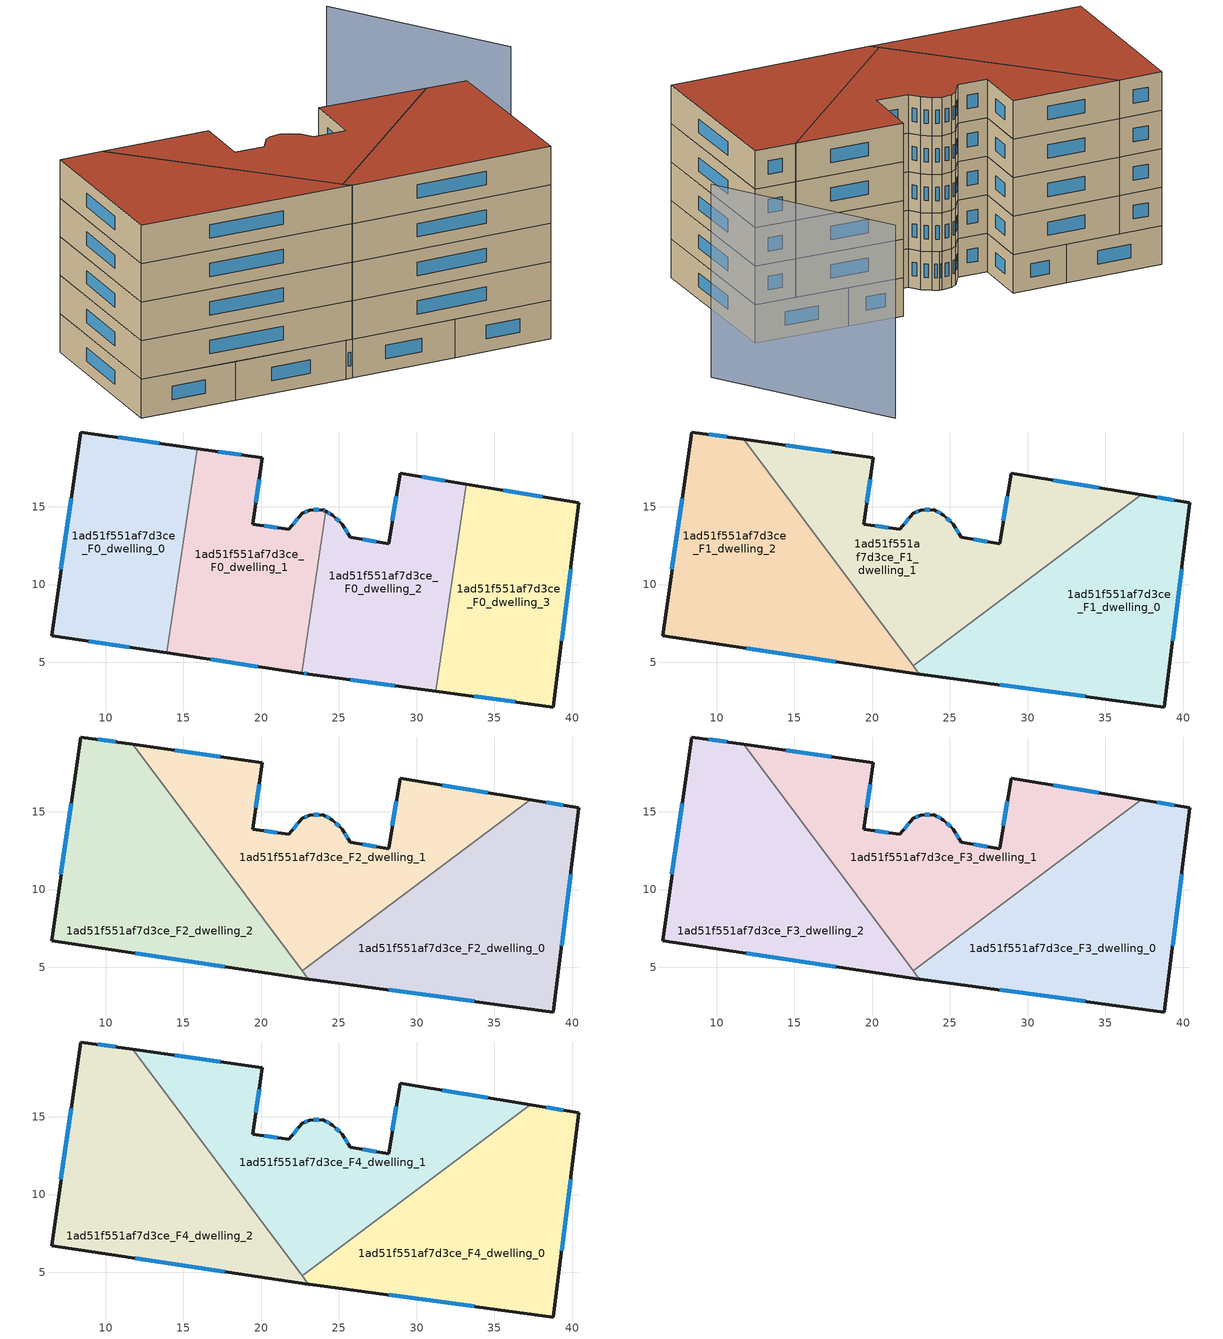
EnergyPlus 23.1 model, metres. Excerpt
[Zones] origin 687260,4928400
1ad51f551af7d3ce_F0_dwelling_0
 floor ground (EU_floor_Construction): 15.89,18.75 13.93,5.61 6.53,6.71 8.4,19.81 z0
 wall outside (EU_wall_Construction): 15.89,18.75 8.4,19.81 6.53,6.71 13.93,5.61 z0:3
 wall to 1ad51f551af7d3ce_F0_dwelling_1 (EU_wall_Construction): 13.93,5.61 15.89,18.75 z0:3
 window (EU_Window_Construction): 8.94,6.35 11.52,5.96 / 7.79,15.55 7.14,10.97 / 13.45,19.09 10.83,19.46 z0.98:2.02
1ad51f551af7d3ce_F0_dwelling_1
 floor ground (EU_floor_Construction): 23.97,14.81 24.15,14.71 22.61,4.31 13.93,5.61 15.89,18.75 20.09,18.15 19.47,13.88 21.78,13.55 22.66,14.59 23.13,14.79 z0
 wall outside (EU_wall_Construction): 24.15,14.71 23.97,14.81 23.13,14.79 22.66,14.59 21.78,13.55 19.47,13.88 20.09,18.15 15.89,18.75 / 13.93,5.61 22.61,4.31 z0:3
 wall to 1ad51f551af7d3ce_F0_dwelling_2 (EU_wall_Construction): 22.61,4.31 24.15,14.71 z0:3
 window (EU_Window_Construction): 21.03,13.66 20.22,13.77 / 22.37,14.25 22.06,13.89 / 22.98,14.72 22.81,14.65 / 23.69,14.8 23.4,14.8 / 24.09,14.74 24.03,14.78 / 16.75,5.18 19.79,4.73 / 18.72,18.34 17.25,18.55 / 19.67,15.27 19.89,16.76 z0.98:2.02
1ad51f551af7d3ce_F0_dwelling_2
 floor ground (EU_floor_Construction): 33.21,16.45 31.23,3.15 23.1,4.24 22.61,4.31 24.15,14.71 24.61,14.47 25.22,13.88 25.73,13.04 28.2,12.63 28.94,17.15 z0
 wall outside (EU_wall_Construction): 33.21,16.45 28.94,17.15 28.2,12.63 25.73,13.04 25.22,13.88 24.61,14.47 24.15,14.71 / 22.61,4.31 23.1,4.24 31.23,3.15 z0:3
 wall to 1ad51f551af7d3ce_F0_dwelling_3 (EU_wall_Construction): 31.23,3.15 33.21,16.45 z0:3
 window (EU_Window_Construction): 25.56,13.31 25.38,13.61 / 27.39,12.76 26.53,12.91 / 28.7,15.68 28.44,14.1 / 31.82,16.68 30.33,16.92 / 25.74,3.88 28.59,3.5 / 22.77,4.29 22.94,4.26 / 24.46,14.55 24.3,14.63 / 25.02,14.07 24.81,14.28 z0.98:2.02
1ad51f551af7d3ce_F0_dwelling_3
 floor ground (EU_floor_Construction): 40.44,15.26 38.8,2.13 31.23,3.15 33.21,16.45 z0
 wall outside (EU_wall_Construction): 31.23,3.15 38.8,2.13 40.44,15.26 33.21,16.45 z0:3
 window (EU_Window_Construction): 38.09,15.64 35.56,16.06 / 39.33,6.4 39.9,10.99 / 33.69,2.82 36.34,2.46 z0.98:2.02
1ad51f551af7d3ce_F1_dwelling_0
 floor to 1ad51f551af7d3ce_F0_dwelling_3 (EU_floor_Construction): 40.44,15.26 38.8,2.13 31.23,3.15 32.58,12.23 37.31,15.77 z3
 floor to 1ad51f551af7d3ce_F0_dwelling_2 (EU_floor_Construction): 32.58,12.23 31.23,3.15 23.1,4.24 23.05,4.25 22.67,4.75 22.68,4.82 z3
 wall outside (EU_wall_Construction): 23.05,4.25 23.1,4.24 38.8,2.13 40.44,15.26 37.31,15.77 z3:6
 wall to 1ad51f551af7d3ce_F1_dwelling_1 (EU_wall_Construction): 37.31,15.77 22.64,4.79 z3:6
 wall to 1ad51f551af7d3ce_F1_dwelling_2 (EU_wall_Construction): 22.64,4.79 23.05,4.25 z3:6
 window (EU_Window_Construction): 28.2,3.55 33.69,2.82 / 39.42,15.43 38.32,15.61 / 39.33,6.4 39.9,10.99 z3.98:5.02
1ad51f551af7d3ce_F1_dwelling_1
 floor to 1ad51f551af7d3ce_F0_dwelling_1 (EU_floor_Construction): 23.97,14.81 24.15,14.71 22.68,4.82 22.64,4.79 15.27,14.62 15.89,18.75 20.09,18.15 19.47,13.88 21.78,13.55 22.66,14.59 23.13,14.79 z3
 floor to 1ad51f551af7d3ce_F0_dwelling_2 (EU_floor_Construction): 33.21,16.45 32.58,12.23 22.68,4.82 24.15,14.71 24.61,14.47 25.22,13.88 25.73,13.04 28.2,12.63 28.94,17.15 z3
 floor to 1ad51f551af7d3ce_F0_dwelling_0 (EU_floor_Construction): 15.89,18.75 15.27,14.62 11.74,19.33 z3
 floor to 1ad51f551af7d3ce_F0_dwelling_3 (EU_floor_Construction): 37.31,15.77 32.58,12.23 33.21,16.45 z3
 wall outside (EU_wall_Construction): 37.31,15.77 28.94,17.15 28.2,12.63 25.73,13.04 25.22,13.88 24.61,14.47 23.97,14.81 23.13,14.79 22.66,14.59 21.78,13.55 19.47,13.88 20.09,18.15 11.74,19.33 z3:6
 wall to 1ad51f551af7d3ce_F1_dwelling_2 (EU_wall_Construction): 11.74,19.33 22.64,4.79 z3:6
 window (EU_Window_Construction): 21.03,13.66 20.22,13.77 / 22.37,14.25 22.06,13.89 / 22.98,14.72 22.81,14.65 / 23.69,14.8 23.4,14.8 / 24.4,14.58 24.18,14.7 / 25.02,14.07 24.81,14.28 / 25.56,13.31 25.38,13.61 / 27.39,12.76 26.53,12.91 / 28.7,15.68 28.44,14.1 / 34.58,16.22 31.66,16.7 / 17.37,18.53 14.46,18.95 / 19.67,15.27 19.89,16.76 z3.98:5.02
1ad51f551af7d3ce_F1_dwelling_2
 floor to 1ad51f551af7d3ce_F0_dwelling_0 (EU_floor_Construction): 11.74,19.33 15.27,14.62 13.93,5.61 6.53,6.71 8.4,19.81 z3
 floor to 1ad51f551af7d3ce_F0_dwelling_1 (EU_floor_Construction): 15.27,14.62 22.67,4.75 22.61,4.31 13.93,5.61 z3
 floor to 1ad51f551af7d3ce_F0_dwelling_2 (EU_floor_Construction): 22.67,4.75 23.05,4.25 22.61,4.31 z3
 wall outside (EU_wall_Construction): 11.74,19.33 8.4,19.81 6.53,6.71 23.05,4.25 z3:6
 window (EU_Window_Construction): 11.9,5.91 17.67,5.05 / 7.79,15.55 7.14,10.97 / 10.65,19.49 9.49,19.65 z3.98:5.02
1ad51f551af7d3ce_F2_dwelling_0
 floor to 1ad51f551af7d3ce_F1_dwelling_0 (EU_floor_Construction): 40.44,15.26 38.8,2.13 23.1,4.24 23.05,4.25 22.64,4.79 37.31,15.77 z6
 wall outside (EU_wall_Construction): 23.05,4.25 23.1,4.24 38.8,2.13 40.44,15.26 37.31,15.77 z6:9
 wall to 1ad51f551af7d3ce_F2_dwelling_1 (EU_wall_Construction): 37.31,15.77 22.64,4.79 z6:9
 wall to 1ad51f551af7d3ce_F2_dwelling_2 (EU_wall_Construction): 22.64,4.79 23.05,4.25 z6:9
 window (EU_Window_Construction): 28.2,3.55 33.69,2.82 / 39.42,15.43 38.32,15.61 / 39.33,6.4 39.9,10.99 z6.98:8.02
1ad51f551af7d3ce_F2_dwelling_1
 floor to 1ad51f551af7d3ce_F1_dwelling_1 (EU_floor_Construction): 37.31,15.77 22.64,4.79 11.74,19.33 20.09,18.15 19.47,13.88 21.78,13.55 22.66,14.59 23.13,14.79 23.97,14.81 24.61,14.47 25.22,13.88 25.73,13.04 28.2,12.63 28.94,17.15 z6
 wall outside (EU_wall_Construction): 37.31,15.77 28.94,17.15 28.2,12.63 25.73,13.04 25.22,13.88 24.61,14.47 23.97,14.81 23.13,14.79 22.66,14.59 21.78,13.55 19.47,13.88 20.09,18.15 11.74,19.33 z6:9
 wall to 1ad51f551af7d3ce_F2_dwelling_2 (EU_wall_Construction): 11.74,19.33 22.64,4.79 z6:9
 window (EU_Window_Construction): 21.03,13.66 20.22,13.77 / 22.37,14.25 22.06,13.89 / 22.98,14.72 22.81,14.65 / 23.69,14.8 23.4,14.8 / 24.4,14.58 24.18,14.7 / 25.02,14.07 24.81,14.28 / 25.56,13.31 25.38,13.61 / 27.39,12.76 26.53,12.91 / 28.7,15.68 28.44,14.1 / 34.58,16.22 31.66,16.7 / 17.37,18.53 14.46,18.95 / 19.67,15.27 19.89,16.76 z6.98:8.02
1ad51f551af7d3ce_F2_dwelling_2
 floor to 1ad51f551af7d3ce_F1_dwelling_2 (EU_floor_Construction): 11.74,19.33 23.05,4.25 6.53,6.71 8.4,19.81 z6
 wall outside (EU_wall_Construction): 11.74,19.33 8.4,19.81 6.53,6.71 23.05,4.25 z6:9
 window (EU_Window_Construction): 11.9,5.91 17.67,5.05 / 7.79,15.55 7.14,10.97 / 10.65,19.49 9.49,19.65 z6.98:8.02
1ad51f551af7d3ce_F3_dwelling_0
 floor to 1ad51f551af7d3ce_F2_dwelling_0 (EU_floor_Construction): 40.44,15.26 38.8,2.13 23.1,4.24 23.05,4.25 22.64,4.79 37.31,15.77 z9
 wall outside (EU_wall_Construction): 23.05,4.25 23.1,4.24 38.8,2.13 40.44,15.26 37.31,15.77 z9:12
 wall to 1ad51f551af7d3ce_F3_dwelling_1 (EU_wall_Construction): 37.31,15.77 22.64,4.79 z9:12
 wall to 1ad51f551af7d3ce_F3_dwelling_2 (EU_wall_Construction): 22.64,4.79 23.05,4.25 z9:12
 window (EU_Window_Construction): 28.2,3.55 33.69,2.82 / 39.42,15.43 38.32,15.61 / 39.33,6.4 39.9,10.99 z9.98:11.02
1ad51f551af7d3ce_F3_dwelling_1
 floor to 1ad51f551af7d3ce_F2_dwelling_1 (EU_floor_Construction): 37.31,15.77 22.64,4.79 11.74,19.33 20.09,18.15 19.47,13.88 21.78,13.55 22.66,14.59 23.13,14.79 23.97,14.81 24.61,14.47 25.22,13.88 25.73,13.04 28.2,12.63 28.94,17.15 z9
 wall outside (EU_wall_Construction): 37.31,15.77 28.94,17.15 28.2,12.63 25.73,13.04 25.22,13.88 24.61,14.47 23.97,14.81 23.13,14.79 22.66,14.59 21.78,13.55 19.47,13.88 20.09,18.15 11.74,19.33 z9:12
 wall to 1ad51f551af7d3ce_F3_dwelling_2 (EU_wall_Construction): 11.74,19.33 22.64,4.79 z9:12
 window (EU_Window_Construction): 21.03,13.66 20.22,13.77 / 22.37,14.25 22.06,13.89 / 22.98,14.72 22.81,14.65 / 23.69,14.8 23.4,14.8 / 24.4,14.58 24.18,14.7 / 25.02,14.07 24.81,14.28 / 25.56,13.31 25.38,13.61 / 27.39,12.76 26.53,12.91 / 28.7,15.68 28.44,14.1 / 34.58,16.22 31.66,16.7 / 17.37,18.53 14.46,18.95 / 19.67,15.27 19.89,16.76 z9.98:11.02
1ad51f551af7d3ce_F3_dwelling_2
 floor to 1ad51f551af7d3ce_F2_dwelling_2 (EU_floor_Construction): 11.74,19.33 23.05,4.25 6.53,6.71 8.4,19.81 z9
 wall outside (EU_wall_Construction): 11.74,19.33 8.4,19.81 6.53,6.71 23.05,4.25 z9:12
 window (EU_Window_Construction): 11.9,5.91 17.67,5.05 / 7.79,15.55 7.14,10.97 / 10.65,19.49 9.49,19.65 z9.98:11.02
1ad51f551af7d3ce_F4_dwelling_0
 floor to 1ad51f551af7d3ce_F3_dwelling_0 (EU_floor_Construction): 40.44,15.26 38.8,2.13 23.1,4.24 23.05,4.25 22.64,4.79 37.31,15.77 z12
 wall outside (EU_wall_Construction): 23.05,4.25 23.1,4.24 38.8,2.13 40.44,15.26 37.31,15.77 z12:15
 wall to 1ad51f551af7d3ce_F4_dwelling_1 (EU_wall_Construction): 37.31,15.77 22.64,4.79 z12:15
 wall to 1ad51f551af7d3ce_F4_dwelling_2 (EU_wall_Construction): 22.64,4.79 23.05,4.25 z12:15
 window (EU_Window_Construction): 28.2,3.55 33.69,2.82 / 39.42,15.43 38.32,15.61 / 39.33,6.4 39.9,10.99 z12.98:14.02
 roof outside (EU_roof_Construction): 38.8,2.13 40.44,15.26 37.31,15.77 22.64,4.79 23.05,4.25 23.1,4.24 z15
1ad51f551af7d3ce_F4_dwelling_1
 floor to 1ad51f551af7d3ce_F3_dwelling_1 (EU_floor_Construction): 37.31,15.77 22.64,4.79 11.74,19.33 20.09,18.15 19.47,13.88 21.78,13.55 22.66,14.59 23.13,14.79 23.97,14.81 24.61,14.47 25.22,13.88 25.73,13.04 28.2,12.63 28.94,17.15 z12
 wall outside (EU_wall_Construction): 37.31,15.77 28.94,17.15 28.2,12.63 25.73,13.04 25.22,13.88 24.61,14.47 23.97,14.81 23.13,14.79 22.66,14.59 21.78,13.55 19.47,13.88 20.09,18.15 11.74,19.33 z12:15
 wall to 1ad51f551af7d3ce_F4_dwelling_2 (EU_wall_Construction): 11.74,19.33 22.64,4.79 z12:15
 window (EU_Window_Construction): 21.03,13.66 20.22,13.77 / 22.37,14.25 22.06,13.89 / 22.98,14.72 22.81,14.65 / 23.69,14.8 23.4,14.8 / 24.4,14.58 24.18,14.7 / 25.02,14.07 24.81,14.28 / 25.56,13.31 25.38,13.61 / 27.39,12.76 26.53,12.91 / 28.7,15.68 28.44,14.1 / 34.58,16.22 31.66,16.7 / 17.37,18.53 14.46,18.95 / 19.67,15.27 19.89,16.76 z12.98:14.02
 roof outside (EU_roof_Construction): 37.31,15.77 28.94,17.15 28.2,12.63 25.73,13.04 25.22,13.88 24.61,14.47 23.97,14.81 23.13,14.79 22.66,14.59 21.78,13.55 19.47,13.88 20.09,18.15 11.74,19.33 22.64,4.79 z15
1ad51f551af7d3ce_F4_dwelling_2
 floor to 1ad51f551af7d3ce_F3_dwelling_2 (EU_floor_Construction): 11.74,19.33 23.05,4.25 6.53,6.71 8.4,19.81 z12
 wall outside (EU_wall_Construction): 11.74,19.33 8.4,19.81 6.53,6.71 23.05,4.25 z12:15
 window (EU_Window_Construction): 11.9,5.91 17.67,5.05 / 7.79,15.55 7.14,10.97 / 10.65,19.49 9.49,19.65 z12.98:14.02
 roof outside (EU_roof_Construction): 23.05,4.25 11.74,19.33 8.4,19.81 6.53,6.71 z15
shading: 46.49,18.57 39.73,32.06 z0:15
[Building]
EU S2 Campaign: North Axis=0; Terrain=City; Solar Distribution=FullExterior
[Site:Location]
Bologna: Latitude=44.5; Longitude=11.25; Time Zone=1; Elevation=37
[SizingPeriod:WeatherFileDays]
AnnualSizingPeriod: Begin Month=1; Begin Day of Month=1; End Month=12; End Day of Month=31; Day of Week for Start Day=Monday; Use Weather File Daylight Saving Period=No; Use Weather File Rain and Snow Indicators=No
[MATERIAL]
EU_InternalMass_Material: Roughness=MediumRough; Thickness=0.1; Conductivity=1; Density=1800; Specific Heat=900; Thermal Absorptance=0.9; Solar Absorptance=0.7; Visible Absorptance=0.7
[MATERIAL:NOMASS] Roughness=MediumRough; Thermal Absorptance=0.9; Solar Absorptance=0.7; Visible Absorptance=0.7
Name | Thermal Resistance
EU_wall_NoMass | 0.905828
EU_roof_NoMass | 0.37593
EU_floor_NoMass | 0.67114
[WINDOWMATERIAL:SIMPLEGLAZINGSYSTEM]
EU_Window_SimpleGlazing: UFactor=4.52486; Solar Heat Gain Coefficient=0.85; Visible Transmittance=0.85
[CONSTRUCTION]
EU_wall_Construction: EU_wall_NoMass
EU_roof_Construction: EU_roof_NoMass
EU_floor_Construction: EU_floor_NoMass
EU_InternalMass_Construction: EU_InternalMass_Material
EU_Window_Construction: EU_Window_SimpleGlazing
[ZONE] Type=1; Multiplier=1; Ceiling Height=autocalculate; Floor Area=autocalculate; Part of Total Floor Area=Yes
Name | Volume
1ad51f551af7d3ce_F0_dwelling_0 | 299.34
1ad51f551af7d3ce_F1_dwelling_0; 1ad51f551af7d3ce_F2_dwelling_0; 1ad51f551af7d3ce_F3_dwelling_0; 1ad51f551af7d3ce_F4_dwelling_0 | 399.106
1ad51f551af7d3ce_F0_dwelling_1 | 299.346
1ad51f551af7d3ce_F1_dwelling_1; 1ad51f551af7d3ce_F2_dwelling_1; 1ad51f551af7d3ce_F3_dwelling_1; 1ad51f551af7d3ce_F4_dwelling_1 | 399.116
1ad51f551af7d3ce_F0_dwelling_2 | 299.33
1ad51f551af7d3ce_F1_dwelling_2; 1ad51f551af7d3ce_F2_dwelling_2; 1ad51f551af7d3ce_F3_dwelling_2; 1ad51f551af7d3ce_F4_dwelling_2 | 399.103
1ad51f551af7d3ce_F0_dwelling_3 | 299.338
[INTERNALMASS] Construction=EU_InternalMass_Construction
Name | Zone or ZoneList | Surface Area
1ad51f551af7d3ce_F0_dwelling_0_EU_InternalMass | 1ad51f551af7d3ce_F0_dwelling_0 | 99.78
1ad51f551af7d3ce_F0_dwelling_1_EU_InternalMass | 1ad51f551af7d3ce_F0_dwelling_1 | 99.7815
1ad51f551af7d3ce_F0_dwelling_2_EU_InternalMass | 1ad51f551af7d3ce_F0_dwelling_2 | 99.7763
1ad51f551af7d3ce_F0_dwelling_3_EU_InternalMass | 1ad51f551af7d3ce_F0_dwelling_3 | 99.7792
1ad51f551af7d3ce_F1_dwelling_0_EU_InternalMass | 1ad51f551af7d3ce_F1_dwelling_0 | 133.04
1ad51f551af7d3ce_F1_dwelling_1_EU_InternalMass | 1ad51f551af7d3ce_F1_dwelling_1 | 133.038
1ad51f551af7d3ce_F1_dwelling_2_EU_InternalMass | 1ad51f551af7d3ce_F1_dwelling_2 | 133.034
1ad51f551af7d3ce_F2_dwelling_0_EU_InternalMass | 1ad51f551af7d3ce_F2_dwelling_0 | 133.04
1ad51f551af7d3ce_F2_dwelling_1_EU_InternalMass | 1ad51f551af7d3ce_F2_dwelling_1 | 133.038
1ad51f551af7d3ce_F2_dwelling_2_EU_InternalMass | 1ad51f551af7d3ce_F2_dwelling_2 | 133.034
1ad51f551af7d3ce_F3_dwelling_0_EU_InternalMass | 1ad51f551af7d3ce_F3_dwelling_0 | 133.04
1ad51f551af7d3ce_F3_dwelling_1_EU_InternalMass | 1ad51f551af7d3ce_F3_dwelling_1 | 133.038
1ad51f551af7d3ce_F3_dwelling_2_EU_InternalMass | 1ad51f551af7d3ce_F3_dwelling_2 | 133.034
1ad51f551af7d3ce_F4_dwelling_0_EU_InternalMass | 1ad51f551af7d3ce_F4_dwelling_0 | 133.04
1ad51f551af7d3ce_F4_dwelling_1_EU_InternalMass | 1ad51f551af7d3ce_F4_dwelling_1 | 133.038
1ad51f551af7d3ce_F4_dwelling_2_EU_InternalMass | 1ad51f551af7d3ce_F4_dwelling_2 | 133.034
[OTHEREQUIPMENT] Fuel Type=Electricity; Design Level Calculation Method=Watts/Area; Power per Zone Floor Area=1; Fraction Latent=0; Fraction Radiant=0; Fraction Lost=0; Carbon Dioxide Generation Rate=0; EndUse Subcategory=EU_Step8_InternalGains
Name | Zone or ZoneList or Space or SpaceList | Schedule
EU_Step8_InternalGain_1ad51f551af7d3ce_F0_dwelling_0_f000 | 1ad51f551af7d3ce_F0_dwelling_0 | EU_Step8_GainSchedule_1ad51f551af7d3ce_F0_dwelling_0_f000
EU_Step8_InternalGain_1ad51f551af7d3ce_F0_dwelling_1_f000 | 1ad51f551af7d3ce_F0_dwelling_1 | EU_Step8_GainSchedule_1ad51f551af7d3ce_F0_dwelling_1_f000
EU_Step8_InternalGain_1ad51f551af7d3ce_F0_dwelling_2_f000 | 1ad51f551af7d3ce_F0_dwelling_2 | EU_Step8_GainSchedule_1ad51f551af7d3ce_F0_dwelling_2_f000
EU_Step8_InternalGain_1ad51f551af7d3ce_F0_dwelling_3_f000 | 1ad51f551af7d3ce_F0_dwelling_3 | EU_Step8_GainSchedule_1ad51f551af7d3ce_F0_dwelling_3_f000
EU_Step8_InternalGain_1ad51f551af7d3ce_F1_dwelling_0_f000 | 1ad51f551af7d3ce_F1_dwelling_0 | EU_Step8_GainSchedule_1ad51f551af7d3ce_F1_dwelling_0_f000
EU_Step8_InternalGain_1ad51f551af7d3ce_F1_dwelling_1_f000 | 1ad51f551af7d3ce_F1_dwelling_1 | EU_Step8_GainSchedule_1ad51f551af7d3ce_F1_dwelling_1_f000
EU_Step8_InternalGain_1ad51f551af7d3ce_F1_dwelling_2_f000 | 1ad51f551af7d3ce_F1_dwelling_2 | EU_Step8_GainSchedule_1ad51f551af7d3ce_F1_dwelling_2_f000
EU_Step8_InternalGain_1ad51f551af7d3ce_F2_dwelling_0_f000 | 1ad51f551af7d3ce_F2_dwelling_0 | EU_Step8_GainSchedule_1ad51f551af7d3ce_F2_dwelling_0_f000
EU_Step8_InternalGain_1ad51f551af7d3ce_F2_dwelling_1_f000 | 1ad51f551af7d3ce_F2_dwelling_1 | EU_Step8_GainSchedule_1ad51f551af7d3ce_F2_dwelling_1_f000
EU_Step8_InternalGain_1ad51f551af7d3ce_F2_dwelling_2_f000 | 1ad51f551af7d3ce_F2_dwelling_2 | EU_Step8_GainSchedule_1ad51f551af7d3ce_F2_dwelling_2_f000
EU_Step8_InternalGain_1ad51f551af7d3ce_F3_dwelling_0_f000 | 1ad51f551af7d3ce_F3_dwelling_0 | EU_Step8_GainSchedule_1ad51f551af7d3ce_F3_dwelling_0_f000
EU_Step8_InternalGain_1ad51f551af7d3ce_F3_dwelling_1_f000 | 1ad51f551af7d3ce_F3_dwelling_1 | EU_Step8_GainSchedule_1ad51f551af7d3ce_F3_dwelling_1_f000
EU_Step8_InternalGain_1ad51f551af7d3ce_F3_dwelling_2_f000 | 1ad51f551af7d3ce_F3_dwelling_2 | EU_Step8_GainSchedule_1ad51f551af7d3ce_F3_dwelling_2_f000
EU_Step8_InternalGain_1ad51f551af7d3ce_F4_dwelling_0_f000 | 1ad51f551af7d3ce_F4_dwelling_0 | EU_Step8_GainSchedule_1ad51f551af7d3ce_F4_dwelling_0_f000
EU_Step8_InternalGain_1ad51f551af7d3ce_F4_dwelling_1_f000 | 1ad51f551af7d3ce_F4_dwelling_1 | EU_Step8_GainSchedule_1ad51f551af7d3ce_F4_dwelling_1_f000
EU_Step8_InternalGain_1ad51f551af7d3ce_F4_dwelling_2_f000 | 1ad51f551af7d3ce_F4_dwelling_2 | EU_Step8_GainSchedule_1ad51f551af7d3ce_F4_dwelling_2_f000
[ZONEVENTILATION:DESIGNFLOWRATE] Schedule=EU_AlwaysOn; Design Flow Rate Calculation Method=AirChanges/Hour; Air Changes per Hour=0.73129; Ventilation Type=Natural; Fan Pressure Rise=0; Fan Total Efficiency=1; Constant Term Coefficient=1; Temperature Term Coefficient=0; Velocity Term Coefficient=0; Velocity Squared Term Coefficient=0; Minimum Indoor Temperature=-100; Maximum Indoor Temperature=100; Delta Temperature=-100; Minimum Outdoor Temperature=-100; Maximum Outdoor Temperature=100; Maximum Wind Speed=40
Name | Zone or ZoneList or Space or SpaceList
EU_ConstantAir_1ad51f551af7d3ce_F0_dwelling_0 | 1ad51f551af7d3ce_F0_dwelling_0
EU_ConstantAir_1ad51f551af7d3ce_F0_dwelling_1 | 1ad51f551af7d3ce_F0_dwelling_1
EU_ConstantAir_1ad51f551af7d3ce_F0_dwelling_2 | 1ad51f551af7d3ce_F0_dwelling_2
EU_ConstantAir_1ad51f551af7d3ce_F0_dwelling_3 | 1ad51f551af7d3ce_F0_dwelling_3
EU_ConstantAir_1ad51f551af7d3ce_F1_dwelling_0 | 1ad51f551af7d3ce_F1_dwelling_0
EU_ConstantAir_1ad51f551af7d3ce_F1_dwelling_1 | 1ad51f551af7d3ce_F1_dwelling_1
EU_ConstantAir_1ad51f551af7d3ce_F1_dwelling_2 | 1ad51f551af7d3ce_F1_dwelling_2
EU_ConstantAir_1ad51f551af7d3ce_F2_dwelling_0 | 1ad51f551af7d3ce_F2_dwelling_0
EU_ConstantAir_1ad51f551af7d3ce_F2_dwelling_1 | 1ad51f551af7d3ce_F2_dwelling_1
EU_ConstantAir_1ad51f551af7d3ce_F2_dwelling_2 | 1ad51f551af7d3ce_F2_dwelling_2
EU_ConstantAir_1ad51f551af7d3ce_F3_dwelling_0 | 1ad51f551af7d3ce_F3_dwelling_0
EU_ConstantAir_1ad51f551af7d3ce_F3_dwelling_1 | 1ad51f551af7d3ce_F3_dwelling_1
EU_ConstantAir_1ad51f551af7d3ce_F3_dwelling_2 | 1ad51f551af7d3ce_F3_dwelling_2
EU_ConstantAir_1ad51f551af7d3ce_F4_dwelling_0 | 1ad51f551af7d3ce_F4_dwelling_0
EU_ConstantAir_1ad51f551af7d3ce_F4_dwelling_1 | 1ad51f551af7d3ce_F4_dwelling_1
EU_ConstantAir_1ad51f551af7d3ce_F4_dwelling_2 | 1ad51f551af7d3ce_F4_dwelling_2
[HVACTEMPLATE:THERMOSTAT] Constant Heating Setpoint=20; Constant Cooling Setpoint=50
EU_HeatOnly_1ad51f551af7d3ce_F0_dwelling_0; EU_HeatOnly_1ad51f551af7d3ce_F0_dwelling_1; EU_HeatOnly_1ad51f551af7d3ce_F0_dwelling_2; EU_HeatOnly_1ad51f551af7d3ce_F0_dwelling_3; EU_HeatOnly_1ad51f551af7d3ce_F1_dwelling_0; EU_HeatOnly_1ad51f551af7d3ce_F1_dwelling_1; EU_HeatOnly_1ad51f551af7d3ce_F1_dwelling_2; EU_HeatOnly_1ad51f551af7d3ce_F2_dwelling_0; EU_HeatOnly_1ad51f551af7d3ce_F2_dwelling_1; EU_HeatOnly_1ad51f551af7d3ce_F2_dwelling_2; EU_HeatOnly_1ad51f551af7d3ce_F3_dwelling_0; EU_HeatOnly_1ad51f551af7d3ce_F3_dwelling_1; EU_HeatOnly_1ad51f551af7d3ce_F3_dwelling_2; EU_HeatOnly_1ad51f551af7d3ce_F4_dwelling_0; EU_HeatOnly_1ad51f551af7d3ce_F4_dwelling_1; EU_HeatOnly_1ad51f551af7d3ce_F4_dwelling_2
[HVACTEMPLATE:ZONE:IDEALLOADSAIRSYSTEM] System Availability Schedule=EU_AlwaysOn; Maximum Heating Supply Air Temperature=50; Minimum Cooling Supply Air Temperature=13; Maximum Heating Supply Air Humidity Ratio=0.0156; Minimum Cooling Supply Air Humidity Ratio=0.0077; Heating Limit=NoLimit; Cooling Limit=NoLimit; Heating Availability Schedule=EU_AlwaysOn; Cooling Availability Schedule=EU_CoolingOff; Dehumidification Control Type=ConstantSensibleHeatRatio; Cooling Sensible Heat Ratio=0.7; Dehumidification Setpoint=60; Humidification Control Type=None; Humidification Setpoint=30; Outdoor Air Method=None; Outdoor Air Flow Rate per Person=0.00944; Outdoor Air Flow Rate per Zone Floor Area=0; Outdoor Air Flow Rate per Zone=0; Demand Controlled Ventilation Type=None; Outdoor Air Economizer Type=NoEconomizer; Heat Recovery Type=None; Sensible Heat Recovery Effectiveness=0.7; Latent Heat Recovery Effectiveness=0.65
Name | Template Thermostat
1ad51f551af7d3ce_F0_dwelling_0 | EU_HeatOnly_1ad51f551af7d3ce_F0_dwelling_0
1ad51f551af7d3ce_F0_dwelling_1 | EU_HeatOnly_1ad51f551af7d3ce_F0_dwelling_1
1ad51f551af7d3ce_F0_dwelling_2 | EU_HeatOnly_1ad51f551af7d3ce_F0_dwelling_2
1ad51f551af7d3ce_F0_dwelling_3 | EU_HeatOnly_1ad51f551af7d3ce_F0_dwelling_3
1ad51f551af7d3ce_F1_dwelling_0 | EU_HeatOnly_1ad51f551af7d3ce_F1_dwelling_0
1ad51f551af7d3ce_F1_dwelling_1 | EU_HeatOnly_1ad51f551af7d3ce_F1_dwelling_1
1ad51f551af7d3ce_F1_dwelling_2 | EU_HeatOnly_1ad51f551af7d3ce_F1_dwelling_2
1ad51f551af7d3ce_F2_dwelling_0 | EU_HeatOnly_1ad51f551af7d3ce_F2_dwelling_0
1ad51f551af7d3ce_F2_dwelling_1 | EU_HeatOnly_1ad51f551af7d3ce_F2_dwelling_1
1ad51f551af7d3ce_F2_dwelling_2 | EU_HeatOnly_1ad51f551af7d3ce_F2_dwelling_2
1ad51f551af7d3ce_F3_dwelling_0 | EU_HeatOnly_1ad51f551af7d3ce_F3_dwelling_0
1ad51f551af7d3ce_F3_dwelling_1 | EU_HeatOnly_1ad51f551af7d3ce_F3_dwelling_1
1ad51f551af7d3ce_F3_dwelling_2 | EU_HeatOnly_1ad51f551af7d3ce_F3_dwelling_2
1ad51f551af7d3ce_F4_dwelling_0 | EU_HeatOnly_1ad51f551af7d3ce_F4_dwelling_0
1ad51f551af7d3ce_F4_dwelling_1 | EU_HeatOnly_1ad51f551af7d3ce_F4_dwelling_1
1ad51f551af7d3ce_F4_dwelling_2 | EU_HeatOnly_1ad51f551af7d3ce_F4_dwelling_2
[SIZING:ZONE] Zone Cooling Design Supply Air Temperature Input Method=SupplyAirTemperature; Zone Cooling Design Supply Air Temperature=13; Zone Heating Design Supply Air Temperature Input Method=SupplyAirTemperature; Zone Heating Design Supply Air Temperature=50; Zone Cooling Design Supply Air Humidity Ratio=0.008; Zone Heating Design Supply Air Humidity Ratio=0.008; Cooling Design Air Flow Method=DesignDay; Cooling Design Air Flow Rate=0; Cooling Minimum Air Flow per Zone Floor Area=0.000762; Cooling Minimum Air Flow=0; Cooling Minimum Air Flow Fraction=0.2; Heating Design Air Flow Method=DesignDay; Heating Design Air Flow Rate=0; Heating Maximum Air Flow per Zone Floor Area=0.002032; Heating Maximum Air Flow=0.141576; Heating Maximum Air Flow Fraction=0.3; Account for Dedicated Outdoor Air System=No; Dedicated Outdoor Air System Control Strategy=NeutralSupplyAir; Dedicated Outdoor Air Low Setpoint Temperature for Design=autosize; Dedicated Outdoor Air High Setpoint Temperature for Design=autosize; Zone Load Sizing Method=Sensible Load Only No Latent Load; Zone Latent Cooling Design Supply Air Humidity Ratio Input Method=HumidityRatioDifference; Zone Cooling Design Supply Air Humidity Ratio Difference=0.005; Zone Latent Heating Design Supply Air Humidity Ratio Input Method=HumidityRatioDifference; Zone Humidification Design Supply Air Humidity Ratio Difference=0.005
1ad51f551af7d3ce_F0_dwelling_0; 1ad51f551af7d3ce_F0_dwelling_1; 1ad51f551af7d3ce_F0_dwelling_2; 1ad51f551af7d3ce_F0_dwelling_3; 1ad51f551af7d3ce_F1_dwelling_0; 1ad51f551af7d3ce_F1_dwelling_1; 1ad51f551af7d3ce_F1_dwelling_2; 1ad51f551af7d3ce_F2_dwelling_0; 1ad51f551af7d3ce_F2_dwelling_1; 1ad51f551af7d3ce_F2_dwelling_2; 1ad51f551af7d3ce_F3_dwelling_0; 1ad51f551af7d3ce_F3_dwelling_1; 1ad51f551af7d3ce_F3_dwelling_2; 1ad51f551af7d3ce_F4_dwelling_0; 1ad51f551af7d3ce_F4_dwelling_1; 1ad51f551af7d3ce_F4_dwelling_2
[SCHEDULE:CONSTANT]
Name | Hourly Value
EU_AlwaysOn | 1
EU_CoolingOff | 0
[SCHEDULE:FILE] Column Number=1; Rows to Skip at Top=0; Number of Hours of Data=8760; Column Separator=Comma; Interpolate to Timestep=No; Minutes per Item=60; Adjust Schedule for Daylight Savings=Yes
Name | File
EU_Step8_GainSchedule_1ad51f551af7d3ce_F0_dwelling_0_f000 | ../../schedules/1ad51f551af7d3ce/1ad51f551af7d3ce_F0_dwelling_0_f000_gain.csv
EU_Step8_GainSchedule_1ad51f551af7d3ce_F0_dwelling_1_f000 | ../../schedules/1ad51f551af7d3ce/1ad51f551af7d3ce_F0_dwelling_1_f000_gain.csv
EU_Step8_GainSchedule_1ad51f551af7d3ce_F0_dwelling_2_f000 | ../../schedules/1ad51f551af7d3ce/1ad51f551af7d3ce_F0_dwelling_2_f000_gain.csv
EU_Step8_GainSchedule_1ad51f551af7d3ce_F0_dwelling_3_f000 | ../../schedules/1ad51f551af7d3ce/1ad51f551af7d3ce_F0_dwelling_3_f000_gain.csv
EU_Step8_GainSchedule_1ad51f551af7d3ce_F1_dwelling_0_f000 | ../../schedules/1ad51f551af7d3ce/1ad51f551af7d3ce_F1_dwelling_0_f000_gain.csv
EU_Step8_GainSchedule_1ad51f551af7d3ce_F1_dwelling_1_f000 | ../../schedules/1ad51f551af7d3ce/1ad51f551af7d3ce_F1_dwelling_1_f000_gain.csv
EU_Step8_GainSchedule_1ad51f551af7d3ce_F1_dwelling_2_f000 | ../../schedules/1ad51f551af7d3ce/1ad51f551af7d3ce_F1_dwelling_2_f000_gain.csv
EU_Step8_GainSchedule_1ad51f551af7d3ce_F2_dwelling_0_f000 | ../../schedules/1ad51f551af7d3ce/1ad51f551af7d3ce_F2_dwelling_0_f000_gain.csv
EU_Step8_GainSchedule_1ad51f551af7d3ce_F2_dwelling_1_f000 | ../../schedules/1ad51f551af7d3ce/1ad51f551af7d3ce_F2_dwelling_1_f000_gain.csv
EU_Step8_GainSchedule_1ad51f551af7d3ce_F2_dwelling_2_f000 | ../../schedules/1ad51f551af7d3ce/1ad51f551af7d3ce_F2_dwelling_2_f000_gain.csv
EU_Step8_GainSchedule_1ad51f551af7d3ce_F3_dwelling_0_f000 | ../../schedules/1ad51f551af7d3ce/1ad51f551af7d3ce_F3_dwelling_0_f000_gain.csv
EU_Step8_GainSchedule_1ad51f551af7d3ce_F3_dwelling_1_f000 | ../../schedules/1ad51f551af7d3ce/1ad51f551af7d3ce_F3_dwelling_1_f000_gain.csv
EU_Step8_GainSchedule_1ad51f551af7d3ce_F3_dwelling_2_f000 | ../../schedules/1ad51f551af7d3ce/1ad51f551af7d3ce_F3_dwelling_2_f000_gain.csv
EU_Step8_GainSchedule_1ad51f551af7d3ce_F4_dwelling_0_f000 | ../../schedules/1ad51f551af7d3ce/1ad51f551af7d3ce_F4_dwelling_0_f000_gain.csv
EU_Step8_GainSchedule_1ad51f551af7d3ce_F4_dwelling_1_f000 | ../../schedules/1ad51f551af7d3ce/1ad51f551af7d3ce_F4_dwelling_1_f000_gain.csv
EU_Step8_GainSchedule_1ad51f551af7d3ce_F4_dwelling_2_f000 | ../../schedules/1ad51f551af7d3ce/1ad51f551af7d3ce_F4_dwelling_2_f000_gain.csv
